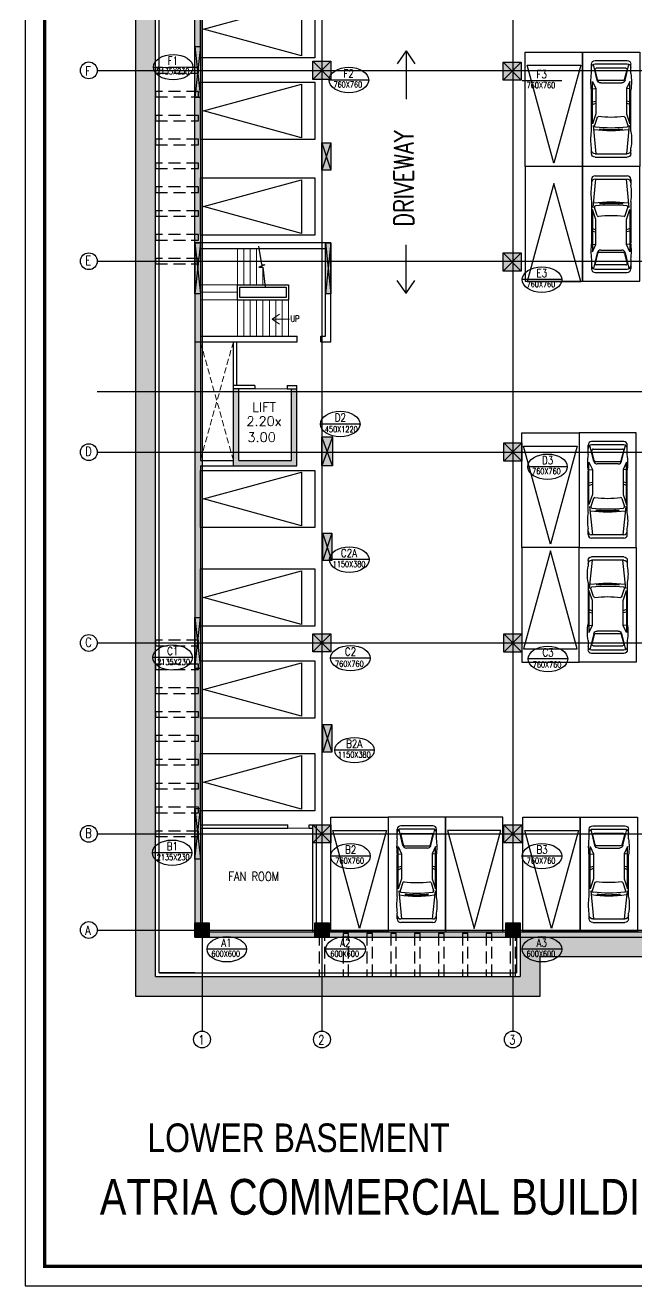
# Model space of a CAD drawing. Extents: x -14054 to 906348, y -36965 to 188562.
# Drawn here: x 670418 to 696038, y 60268 to 113106 of the extents above; entities that cross this region are included whole.
import ezdxf
from ezdxf.enums import TextEntityAlignment as Align

# ---------------------------------------------------------------- set-up
doc = ezdxf.new("R2010")
doc.units = 0
doc.header["$LTSCALE"] = 1000
doc.header["$MEASUREMENT"] = 0
doc.linetypes.add('DASHED', pattern=[0.75, 0.5, -0.25])
doc.linetypes.add('HIDDEN', pattern=[0.375, 0.25, -0.125])
doc.layers.get('0').update_dxf_attribs({"linetype": 'CONTINUOUS'})
for name, color, linetype in [('BOR', 5, 'CONTINUOUS'), ('CAR', 6, 'CONTINUOUS'), ('COL-FIN', 3, 'CONTINUOUS'), ('COL-SOL', 253, 'CONTINUOUS'), ('COL-TX1', 4, 'CONTINUOUS'), ('COL-TX2', 33, 'CONTINUOUS'), ('CROSS', 3, 'CONTINUOUS'), ('GLASS', 9, 'CONTINUOUS'), ('GRID', 8, 'HIDDEN'), ('HATCH', 9, 'CONTINUOUS'), ('HT', 9, 'CONTINUOUS'), ('RETWALL', 7, 'CONTINUOUS'), ('UPPRE', 11, 'CONTINUOUS')]:
    doc.layers.add(name, color=color, linetype=linetype)
for name, color, linetype, lineweight in [('HIDDEN', 7, 'HIDDEN', 15), ('STAIR', 4, 'CONTINUOUS', 15), ('TEXT', 3, 'CONTINUOUS', 15), ('WALL', 2, 'CONTINUOUS', 30), ('WIN', 6, 'CONTINUOUS', 9)]:
    doc.layers.add(name, color=color, linetype=linetype, lineweight=lineweight)
doc.styles.add('ROMANS', font='ROMANS.shx', dxfattribs={"height": 350})
doc.styles.add('STYLE2', font='simplex.shx', dxfattribs={"width": 0.8})
doc.styles.add('SW1', font='arial.ttf')

# ---------------------------------------------------------------- blocks, each defined once
blk = doc.blocks.new('CAR1')
at = {"linetype": 'Continuous'}
for p, q in [((-166, 4334), (-166, 4068)), ((-96, 3029), (38, 4341)), ((0, 4500), (1495, 4500)), ((0, 4341), (1495, 4341)), ((1592, 3029), (1457, 4341)), ((1661, 4334), (1661, 4068)), ((-166, 3305), (-166, 1374)), ((35, 2472), (-123, 2938)), ((-123, 2938), (-123, 967)), ((91, 2650), (-30, 3023)), ((217, 3237), (223, 3173)), ((276, 3242), (281, 3178)), ((335, 3246), (339, 3182)), ((394, 3250), (398, 3186)), ((453, 3253), (456, 3189)), ((512, 3256), (514, 3191)), ((571, 3258), (573, 3193)), ((630, 3259), (631, 3195)), ((689, 3260), (689, 3195)), ((748, 3260), (748, 3196)), ((807, 3260), (806, 3195)), ((866, 3259), (864, 3195)), ((925, 3258), (923, 3193)), ((984, 3256), (981, 3191)), ((1043, 3253), (1040, 3189)), ((1102, 3250), (1098, 3186)), ((1160, 3246), (1156, 3182)), ((1219, 3242), (1214, 3178)), ((1278, 3237), (1273, 3173)), ((1405, 2650), (1526, 3023)), ((1461, 2472), (1619, 2938)), ((1619, 2938), (1619, 967)), ((1661, 3305), (1661, 1374)), ((35, 1300), (35, 2472)), ((1461, 1300), (1461, 2472)), ((-123, 2052), (35, 1978)), ((-123, 1923), (35, 1884)), ((1619, 2052), (1461, 1978)), ((1619, 1923), (1461, 1884)), ((-123, 1317), (35, 1300)), ((-123, 967), (35, 1300)), ((1619, 1317), (1461, 1300)), ((1619, 967), (1461, 1300)), ((-166, 606), (-166, 166)), ((98, 914), (-80, 181)), ((114, 888), (2, 424)), ((1319, 930), (168, 930)), ((259, 1041), (1237, 1041)), ((1372, 888), (1485, 424)), ((1398, 914), (1576, 181)), ((1661, 606), (1661, 166)), ((0, 153), (1495, 153)), ((0, 0), (1495, 0)), ((1431, 356), (56, 356))]:
    blk.add_line(p, q, dxfattribs=at)
for centre, radius, start, end in [((0, 4334), 166, 90.01711, 179.98291), ((0, 4176), 166, 90.01711, 179.98291), ((1495, 4334), 166, 0.0171, 89.98289), ((1495, 4176), 166, 0.0171, 89.98289), ((1947, 3686), 2146, 169.76163, 190.23837), ((-451, 3686), 2146, 349.76163, 10.23837), ((748, -2823), 6100, 82.36711, 97.63289), ((22, 3040), 55.1, 96.83565, 198.16986), ((748, -2891), 6031, 83.02615, 96.97385), ((1473, 3040), 55.1, 341.83015, 83.16435), ((143, 2667), 55.4, 198.10553, 275.97443), ((748, -2856), 5500, 83.75282, 96.24718), ((1352, 2667), 55.4, 264.02557, 341.89445), ((2441, 990), 2635, 171.62164, 188.37836), ((-945, 990), 2635, 351.62164, 8.37837), ((259, 875), 166, 90.04437, 166.31775), ((168, 875), 55.2, 89.91098, 166.26071), ((1237, 875), 166, 13.68224, 89.95563), ((1319, 875), 55.2, 13.73933, 90.08914), ((0, 318), 166, 180.01715, 269.98288), ((0, 165), 165, 179.91745, 270.08243), ((56, 411), 55.2, 166.36609, 269.91083), ((1431, 411), 55.2, 270.08906, 13.63393), ((1495, 318), 166, 270.01713, 359.98285), ((1496, 165), 165, 269.91757, 0.08254)]:
    blk.add_arc(centre, radius, start, end, dxfattribs=at)
blk = doc.blocks.new('*U46')
at = {"layer": 'HATCH', "linetype": 'Continuous'}
h = blk.add_hatch(dxfattribs=at)
h.set_pattern_fill('AR-PARQ1', color=256, scale=200, angle=45, style=0)
h.set_pattern_definition([(135, (436347.5, 51836.5), (-3394.113, 2e-13), [2400, -2400]), (135, (436630.4, 52119.3), (-3394.113, 2e-13), [2400, -2400]), (135, (436913.2, 52402.2), (-3394.113, 2e-13), [2400, -2400]), (135, (437196, 52685), (-3394.113, 2e-13), [2400, -2400]), (135, (437479, 52967.9), (-3394.113, 2e-13), [2400, -2400]), (135, (437761.8, 53250.7), (-3394.113, 2e-13), [2400, -2400]), (135, (438044.6, 53533.5), (-3394.113, 2e-13), [2400, -2400]), (45, (434650.5, 53533.5), (3394.113, -2e-13), [2400, -2400]), (45, (434367.6, 53816.4), (3394.113, -2e-13), [2400, -2400]), (45, (434084.8, 54099.2), (3394.113, -2e-13), [2400, -2400]), (45, (433802, 54382), (3394.113, -2e-13), [2400, -2400]), (45, (433519.1, 54665), (3394.113, -2e-13), [2400, -2400]), (45, (433236.3, 54947.8), (3394.113, -2e-13), [2400, -2400]), (45, (432953.4, 55230.6), (3394.113, -2e-13), [2400, -2400])])
h.paths.add_polyline_path([(706593.96, 135527.59), (690454.21, 128568.92), (689779.47, 130074.84), (675045.42, 123722.24), (675045.15, 72400.37), (691977.45, 72400.37), (691977.45, 74050.37), (745717.45, 74050.37), (745717.45, 72400.37), (781407.36, 72400.37), (781407.47, 112114.02), (771795.23, 112114.02), (771795.23, 119284.02), (743258.68, 119284.02), (733885.58, 135527.59)])
h.paths.add_polyline_path([(733406.25, 134697.59), (742779.35, 118454.02), (770965.23, 118454.02), (770965.23, 111284.02), (780577.46, 111284.02), (780577.37, 73230.37), (746547.45, 73230.37), (746547.45, 74880.37), (691147.45, 74880.37), (691147.45, 73230.37), (675875.16, 73230.37), (675875.42, 123176.23), (689356.63, 128988.67), (690031.37, 127482.76), (706765.27, 134697.59)], flags=16)
at = {"layer": 'HT', "linetype": 'Continuous'}
h = blk.add_hatch(color=256, dxfattribs=at)
h.paths.add_polyline_path([(677525.23, 119592.59), (677755.23, 119592.59), (677755.23, 121557.26), (677525.23, 122090.72)])
edge = h.paths.add_edge_path()
edge.add_line((677525.23, 112215.77), (677755.23, 112215.77))
edge.add_line((677755.23, 112215.77), (677755.23, 118832.59))
edge.add_line((677755.23, 118832.59), (677675.23, 118832.59))
edge.add_line((677675.23, 118832.59), (677595.37, 118832.59))
edge.add_ellipse((676770.37, 118778.17), major_axis=(-829.33, 0), ratio=0.6434108, start_angle=163.681798, end_angle=183.773861, ccw=False)
edge.add_line((677600.29, 118778.17), (677599.27, 118778.17))
edge.add_line((677525.23, 118557.17), (677525.23, 112215.77))
h = blk.add_hatch(color=256, dxfattribs=at)
h.paths.add_polyline_path([(677755.23, 110080.77), (677525.23, 110080.77), (677525.23, 109327.59), (677675.32, 109327.59), (677675.32, 109097.59), (677525.23, 109097.59), (677525.23, 108327.59), (677675.32, 108327.59), (677675.32, 108097.59), (677525.23, 108097.59), (677525.23, 107327.59), (677675.32, 107327.59), (677675.32, 107097.59), (677525.23, 107097.59), (677525.23, 106327.59), (677675.32, 106327.59), (677675.32, 106097.59), (677525.23, 106097.59), (677525.23, 105327.59), (677675.32, 105327.59), (677675.32, 105097.59), (677525.23, 105097.59), (677525.23, 104327.59), (677675.32, 104327.59), (677675.32, 104097.59), (677525.23, 104097.59), (677525.23, 103980.74), (677755.23, 103980.74)])
h.paths.add_polyline_path([(677675.32, 109327.59), (677525.23, 109327.59), (677525.23, 109097.59), (677675.32, 109097.59)], flags=16)
h.paths.add_polyline_path([(677675.32, 108327.59), (677525.23, 108327.59), (677525.23, 108097.59), (677675.32, 108097.59)], flags=16)
h.paths.add_polyline_path([(677675.32, 107327.59), (677525.23, 107327.59), (677525.23, 107097.59), (677675.32, 107097.59)], flags=16)
h.paths.add_polyline_path([(677675.32, 106327.59), (677525.23, 106327.59), (677525.23, 106097.59), (677675.32, 106097.59)], flags=16)
h.paths.add_polyline_path([(677675.32, 105327.59), (677525.23, 105327.59), (677525.23, 105097.59), (677675.32, 105097.59)], flags=16)
h.paths.add_polyline_path([(677675.32, 104327.59), (677525.23, 104327.59), (677525.23, 104097.59), (677675.32, 104097.59)], flags=16)
h = blk.add_hatch(color=256, dxfattribs=at)
h.paths.add_polyline_path([(677525.23, 99840.74), (677755.23, 99840.74), (677755.23, 101845.74), (677525.23, 101845.74)])
h.paths.add_polyline_path([(677755.23, 99840.74), (677525.23, 99840.74), (677525.23, 97751.79), (677755.23, 97751.79)])
h.paths.add_polyline_path([(677525.23, 95215.88), (677755.23, 95215.88), (677755.23, 97751.79), (677525.23, 97751.79)])
h.paths.add_polyline_path([(677525.23, 88280.09), (677755.23, 88280.09), (677755.23, 94630.37), (677825.23, 94630.37), (677825.23, 94860.37), (677755.23, 94860.37), (677755.23, 95215.88), (677525.23, 95215.88)])
h = blk.add_hatch(color=256, dxfattribs=at)
h.paths.add_polyline_path([(677755.23, 86145.09), (677675.19, 86145.09), (677675.19, 86097.59), (677525.23, 86097.59), (677525.23, 85327.59), (677675.19, 85327.59), (677675.19, 85097.59), (677525.23, 85097.59), (677525.23, 84327.59), (677675.19, 84327.59), (677675.19, 84097.59), (677525.23, 84097.59), (677525.23, 83327.59), (677675.19, 83327.59), (677675.19, 83097.59), (677525.23, 83097.59), (677525.23, 82327.59), (677675.19, 82327.59), (677675.19, 82097.59), (677525.23, 82097.59), (677525.23, 81327.59), (677675.19, 81327.59), (677675.19, 81097.59), (677525.23, 81097.59), (677525.23, 80327.59), (677675.19, 80327.59), (677675.19, 80280.09), (677755.23, 80280.09)])
h.paths.add_polyline_path([(677675.19, 85327.59), (677525.23, 85327.59), (677525.23, 85097.59), (677675.19, 85097.59)], flags=16)
h.paths.add_polyline_path([(677675.19, 84327.59), (677525.23, 84327.59), (677525.23, 84097.59), (677675.19, 84097.59)], flags=16)
h.paths.add_polyline_path([(677675.19, 83327.59), (677525.23, 83327.59), (677525.23, 83097.59), (677675.19, 83097.59)], flags=16)
h.paths.add_polyline_path([(677675.19, 82327.59), (677525.23, 82327.59), (677525.23, 82097.59), (677675.19, 82097.59)], flags=16)
h.paths.add_polyline_path([(677675.19, 81327.59), (677525.23, 81327.59), (677525.23, 81097.59), (677675.19, 81097.59)], flags=16)
h.paths.add_polyline_path([(677755.23, 78145.09), (677525.23, 78145.09), (677525.23, 75480.37), (677755.23, 75480.37)])
at = {"layer": 'BOR', "color": 2, "ltscale": 140}
blk.add_lwpolyline([(670417.73, 139802.57), (670417.73, 60267.68), (784417.73, 60267.68), (784417.73, 139802.57)], close=True, dxfattribs=at)
at = {"layer": 'BOR', "ltscale": 140, "const_width": 136.54}
blk.add_lwpolyline([(783598.48, 61086.94), (671236.98, 61086.94), (671236.98, 138983.32), (783598.48, 138983.32)], close=True, dxfattribs=at)
at = {"layer": 'CAR'}
for points in [[(677755.23, 111739.4), (677755.23, 114139.4), (682555.23, 114139.4), (682555.23, 111739.4), (677755.23, 111739.4)], [(693767.45, 107183.38), (691367.45, 107183.38), (691367.45, 111983.38), (693767.45, 111983.38), (693767.45, 107183.38)], [(696167.45, 107183.38), (693767.45, 107183.38), (693767.45, 111983.38), (696167.45, 111983.38), (696167.45, 107183.38)], [(677755.23, 108313.9), (677755.23, 110713.9), (682555.23, 110713.9), (682555.23, 108313.9), (677755.23, 108313.9)], [(693767.45, 107183.38), (691367.45, 107183.38), (691367.45, 102383.38), (693767.45, 102383.38), (693767.45, 107183.38)], [(696167.45, 107183.38), (693767.45, 107183.38), (693767.45, 102383.38), (696167.45, 102383.38), (696167.45, 107183.38)], [(677755.23, 104303.56), (677755.23, 106703.56), (682555.23, 106703.56), (682555.23, 104303.56), (677755.23, 104303.56)], [(693617.59, 91214.23), (691217.59, 91214.23), (691217.59, 96014.23), (693617.59, 96014.23), (693617.59, 91214.23)], [(693617.59, 91214.23), (696017.59, 91214.23), (696017.59, 96014.23), (693617.59, 96014.23), (693617.59, 91214.23)], [(677755.23, 92048.14), (677755.23, 94448.14), (682555.23, 94448.14), (682555.23, 92048.14), (677755.23, 92048.14)], [(693617.59, 91214.23), (691217.59, 91214.23), (691217.59, 86414.23), (693617.59, 86414.23), (693617.59, 91214.23)], [(693617.59, 91214.23), (696017.59, 91214.23), (696017.59, 86414.23), (693617.59, 86414.23), (693617.59, 91214.23)], [(677755.23, 87914.53), (677755.23, 90314.53), (682555.23, 90314.53), (682555.23, 87914.53), (677755.23, 87914.53)], [(677755.23, 84061.16), (677755.23, 86461.16), (682555.23, 86461.16), (682555.23, 84061.16), (677755.23, 84061.16)], [(677755.23, 80174.86), (677755.23, 82574.86), (682555.23, 82574.86), (682555.23, 80174.86), (677755.23, 80174.86)], [(685624.16, 75110.37), (683224.16, 75110.37), (683224.16, 79910.37), (685624.16, 79910.37), (685624.16, 75110.37)], [(685624.16, 75110.37), (688024.16, 75110.37), (688024.16, 79910.37), (685624.16, 79910.37), (685624.16, 75110.37)], [(688024.16, 75110.37), (690424.16, 75110.37), (690424.16, 79910.37), (688024.16, 79910.37), (688024.16, 75110.37)], [(693670.73, 75110.37), (691270.73, 75110.37), (691270.73, 79910.37), (693670.73, 79910.37), (693670.73, 75110.37)], [(696070.73, 75110.37), (693670.73, 75110.37), (693670.73, 79910.37), (696070.73, 79910.37), (696070.73, 75110.37)]]:
    blk.add_lwpolyline(points, dxfattribs=at)
for points in [[(681998.22, 114062.15), (681998.22, 111816.64), (677890.42, 112939.4)], [(691444.69, 111426.37), (693690.2, 111426.37), (692567.45, 107318.57)], [(681998.22, 110636.65), (681998.22, 108391.15), (677890.42, 109513.9)], [(681998.22, 106626.32), (681998.22, 104380.81), (677890.42, 105503.56)], [(691444.69, 102358.9), (693690.2, 102358.9), (692567.45, 106466.69)], [(691294.83, 95457.22), (693540.34, 95457.22), (692417.59, 91349.43)], [(681998.22, 94370.89), (681998.22, 92125.39), (677890.42, 93248.14)], [(691294.83, 86971.24), (693540.34, 86971.24), (692417.59, 91079.04)], [(681998.22, 90237.28), (681998.22, 87991.78), (677890.42, 89114.53)], [(681998.22, 86383.92), (681998.22, 84138.41), (677890.42, 85261.16)], [(681998.22, 82497.62), (681998.22, 80252.11), (677890.42, 81374.86)], [(683301.41, 79353.36), (685546.91, 79353.36), (684424.16, 75245.56)], [(690346.91, 79353.36), (688101.41, 79353.36), (689224.16, 75245.56)], [(691347.98, 79353.36), (693593.49, 79353.36), (692470.73, 75245.56)]]:
    blk.add_lwpolyline(points, close=True, dxfattribs=at)
at = {"layer": 'COL-FIN', "linetype": 'Continuous'}
for p, q in [((683227.45, 111592.59), (682467.45, 110832.59)), ((682467.45, 111592.59), (683227.45, 110832.59)), ((690434.95, 111563.38), (691194.95, 110803.38)), ((691194.95, 111563.38), (690434.95, 110803.38)), ((683227.45, 107030.74), (682847.45, 107030.74)), ((691194.95, 103563.38), (690434.95, 102803.38)), ((690434.95, 103563.38), (691194.95, 102803.38)), ((683297.45, 95850.37), (682847.45, 94630.37)), ((683297.45, 94630.37), (682847.45, 95850.37)), ((690467.45, 95595.88), (691227.45, 94835.88)), ((691227.45, 95595.88), (690467.45, 94835.88)), ((683267.47, 90667.61), (682887.47, 91817.61)), ((683267.47, 91817.61), (682887.47, 90667.61)), ((677525.23, 86145.09), (677755.23, 88280.09)), ((677525.23, 88280.09), (677755.23, 86145.09)), ((682467.45, 87595.88), (683227.45, 86835.88)), ((683227.45, 87595.88), (682467.45, 86835.88)), ((682887.45, 83790.88), (683267.45, 82640.88)), ((683267.45, 83790.88), (682887.45, 82640.88)), ((677525.23, 78145.09), (677755.23, 80280.09)), ((677525.23, 80280.09), (677755.23, 78145.09)), ((683227.45, 79595.88), (682467.45, 78835.88)), ((682467.45, 79595.88), (683227.45, 78835.88)), ((677525.23, 75480.37), (678125.23, 74880.37)), ((678125.23, 75480.37), (677525.23, 74880.37))]:
    blk.add_line(p, q, dxfattribs=at)
for points in [[(677755.23, 112215.77), (677755.23, 110080.77), (677525.23, 110080.77), (677525.23, 112215.77)], [(683227.45, 110832.59), (682467.45, 110832.59), (682467.45, 111592.59), (683227.45, 111592.59)], [(691194.95, 110803.38), (690434.95, 110803.38), (690434.95, 111563.38), (691194.95, 111563.38)], [(677525.23, 101845.74), (677525.23, 103980.74), (677755.23, 103980.74), (677755.23, 101845.74)], [(682997.45, 101845.74), (682997.45, 103980.74), (683227.45, 103980.74), (683227.45, 101845.74)], [(691194.95, 102803.38), (690434.95, 102803.38), (690434.95, 103563.38), (691194.95, 103563.38)], [(682847.45, 94630.37), (682847.45, 95850.37), (683297.45, 95850.37), (683297.45, 94630.37)], [(691227.45, 94835.88), (690467.45, 94835.88), (690467.45, 95595.88), (691227.45, 95595.88)], [(682887.47, 90667.61), (682887.47, 91817.61), (683267.47, 91817.61), (683267.47, 90667.61)], [(677755.23, 88280.09), (677755.23, 86145.09), (677525.23, 86145.09), (677525.23, 88280.09)], [(683227.45, 86835.88), (682467.45, 86835.88), (682467.45, 87595.88), (683227.45, 87595.88)], [(691227.45, 86832.59), (690467.45, 86832.59), (690467.45, 87592.59), (691227.45, 87592.59)], [(682887.45, 82640.88), (682887.45, 83790.88), (683267.45, 83790.88), (683267.45, 82640.88)], [(677755.23, 80280.09), (677755.23, 78145.09), (677525.23, 78145.09), (677525.23, 80280.09)], [(683227.45, 78835.88), (682467.45, 78835.88), (682467.45, 79595.88), (683227.45, 79595.88)], [(691227.45, 78832.59), (690467.45, 78832.59), (690467.45, 79592.59), (691227.45, 79592.59)], [(678125.23, 74880.37), (677525.23, 74880.37), (677525.23, 75480.37), (678125.23, 75480.37)], [(683147.45, 74880.37), (682547.45, 74880.37), (682547.45, 75480.37), (683147.45, 75480.37)], [(691147.45, 74880.37), (690547.45, 74880.37), (690547.45, 75480.37), (691147.45, 75480.37)]]:
    blk.add_lwpolyline(points, close=True, dxfattribs=at)
at = {"layer": 'COL-FIN', "color": 3, "linetype": 'Continuous'}
blk.add_lwpolyline([(683227.45, 107030.74), (682847.45, 107030.74), (682847.45, 108180.74), (683227.45, 108180.74)], close=True, dxfattribs=at)
at = {"layer": 'COL-FIN', "color": 8, "linetype": 'Continuous'}
for points in [[(679367.45, 94860.37), (679367.45, 97860.37), (679137.45, 94860.37), (679137.45, 97860.37)], [(681567.45, 97860.37), (681567.45, 94630.37), (681797.45, 97860.37), (681797.45, 94630.37)], [(681567.45, 94860.37), (681567.45, 94630.37), (679137.45, 94860.37), (679137.45, 94630.37)]]:
    blk.add_solid(points, dxfattribs=at)
at = {"layer": 'COL-SOL', "linetype": 'Continuous'}
for points in [[(677525.23, 112215.77), (677525.23, 110080.77), (677755.23, 112215.77), (677755.23, 110080.77)], [(682467.45, 111592.59), (682467.45, 110832.59), (683227.45, 111592.59), (683227.45, 110832.59)], [(690434.95, 111563.38), (690434.95, 110803.38), (691194.95, 111563.38), (691194.95, 110803.38)], [(682847.45, 108180.74), (682847.45, 107030.74), (683227.45, 108180.74), (683227.45, 107030.74)], [(677525.23, 103980.74), (677525.23, 101845.74), (677755.23, 103980.74), (677755.23, 101845.74)], [(682997.45, 103980.74), (682997.45, 101845.74), (683227.45, 103980.74), (683227.45, 101845.74)], [(690434.95, 103563.38), (690434.95, 102803.38), (691194.95, 103563.38), (691194.95, 102803.38)], [(682847.45, 95850.37), (682847.45, 94630.37), (683297.45, 95850.37), (683297.45, 94630.37)], [(690467.45, 95595.88), (690467.45, 94835.88), (691227.45, 95595.88), (691227.45, 94835.88)], [(682887.47, 91817.61), (682887.47, 90667.61), (683267.47, 91817.61), (683267.47, 90667.61)], [(677525.23, 88280.09), (677525.23, 86145.09), (677755.23, 88280.09), (677755.23, 86145.09)], [(682467.45, 87595.88), (682467.45, 86835.88), (683227.45, 87595.88), (683227.45, 86835.88)], [(690467.45, 87592.59), (690467.45, 86832.59), (691227.45, 87592.59), (691227.45, 86832.59)], [(682887.45, 83790.88), (682887.45, 82640.88), (683267.45, 83790.88), (683267.45, 82640.88)]]:
    blk.add_solid(points, dxfattribs=at)
at = {"layer": 'COL-SOL', "color": 253, "linetype": 'Continuous'}
for points in [[(677525.23, 80280.09), (677525.23, 78145.09), (677755.23, 80280.09), (677755.23, 78145.09)], [(682467.45, 79595.88), (682467.45, 78835.88), (683227.45, 79595.88), (683227.45, 78835.88)], [(690467.45, 79592.59), (690467.45, 78832.59), (691227.45, 79592.59), (691227.45, 78832.59)], [(677525.23, 75480.37), (677525.23, 74880.37), (678125.23, 75480.37), (678125.23, 74880.37)], [(682547.45, 75480.37), (682547.45, 74880.37), (683147.45, 75480.37), (683147.45, 74880.37)], [(690547.45, 75480.37), (690547.45, 74880.37), (691147.45, 75480.37), (691147.45, 74880.37)]]:
    blk.add_solid(points, dxfattribs=at)
at = {"layer": 'COL-TX1', "color": 1}
for p, q in [((677443.77, 111347.43), (675785.1, 111317.43)), ((684805.95, 110808.17), (683147.29, 110808.17)), ((692894.31, 110778.17), (691235.65, 110778.17)), ((692894.31, 102441.55), (691235.65, 102441.55)), ((684443.64, 96388.93), (682784.98, 96388.93)), ((693126.94, 94598.77), (691468.28, 94598.77)), ((684824.12, 90704.95), (683165.45, 90704.95)), ((677420.46, 86602.8), (675761.79, 86602.8)), ((684868.78, 86574.87), (683210.11, 86574.87)), ((693144.79, 86541.04), (691486.12, 86541.04)), ((685042.84, 82718.42), (683384.18, 82718.42)), ((677403.53, 78418.54), (675744.87, 78418.54)), ((684874.23, 78275.62), (683215.57, 78275.62)), ((692894.31, 78275.62), (691235.65, 78275.62)), ((679691.84, 74375.11), (678033.18, 74375.11)), ((684671.92, 74375.11), (683013.26, 74375.11)), ((692894.31, 74375.11), (691235.65, 74375.11))]:
    blk.add_line(p, q, dxfattribs=at)
for centre in [(676614.44, 111347.43), (683976.62, 110808.17), (692064.98, 102441.55), (683614.31, 96388.93), (692297.61, 94598.77), (683994.79, 90704.95), (676591.12, 86602.8), (684039.44, 86574.87), (692315.46, 86541.04), (684213.51, 82718.42), (676574.2, 78418.54), (684044.9, 78275.62), (692064.98, 78275.62), (678862.51, 74375.11), (683842.59, 74375.11), (692064.98, 74375.11)]:
    blk.add_ellipse(centre, major_axis=(-829.33, 0), ratio=0.6434108, dxfattribs=at)
at = {"layer": 'CROSS', "color": 3, "linetype": 'Continuous'}
for p, q in [((677755.23, 112215.77), (677525.23, 110080.77)), ((677525.23, 112215.77), (677755.23, 110080.77)), ((683227.45, 108180.74), (682847.45, 107030.74)), ((682847.45, 108180.74), (683227.45, 107030.74)), ((677755.23, 103980.74), (677525.23, 101845.74)), ((677525.23, 103980.74), (677755.23, 101845.74)), ((683227.45, 103980.74), (682997.45, 101845.74)), ((682997.45, 103980.74), (683227.45, 101845.74)), ((690467.45, 79592.59), (691227.45, 78832.59)), ((691227.45, 79592.59), (690467.45, 78832.59)), ((682547.45, 75480.37), (683147.45, 74880.37)), ((683147.45, 75480.37), (682547.45, 74880.37)), ((690547.45, 75480.37), (691147.45, 74880.37)), ((691147.45, 75480.37), (690547.45, 74880.37))]:
    blk.add_line(p, q, dxfattribs=at)
at = {"layer": 'CROSS', "linetype": 'Continuous'}
for p, q in [((691227.45, 87592.59), (690467.45, 86832.59)), ((690467.45, 87592.59), (691227.45, 86832.59))]:
    blk.add_line(p, q, dxfattribs=at)
at = {"layer": 'GLASS', "color": 1, "linetype": 'Continuous'}
for centre in [(673085.46, 111212.59), (673085.46, 103212.59), (673085.46, 95212.59), (673085.46, 87212.59), (673085.46, 79212.59), (673085.46, 75180.37), (677825.23, 70594.02), (682847.45, 70594.02), (690847.45, 70594.02)]:
    blk.add_circle(centre, 352.83, dxfattribs=at)
at = {"layer": 'GRID', "color": 8, "linetype": 'Continuous'}
for p, q in [((677825.23, 138852.88), (677825.23, 71200.43)), ((677825.23, 138599.3), (677825.23, 70946.85)), ((682847.45, 138852.88), (682847.45, 71200.43)), ((682847.45, 138599.3), (682847.45, 70946.85)), ((690847.45, 138852.88), (690847.45, 71200.43)), ((690847.45, 138599.3), (690847.45, 70946.85)), ((673438.29, 111212.59), (782561.35, 111212.59)), ((673438.29, 103212.59), (782561.35, 103212.59)), ((673438.29, 97751.79), (782561.35, 97751.79)), ((673438.28, 95215.88), (782561.35, 95215.88)), ((673438.29, 87212.59), (782561.35, 87212.59)), ((673438.29, 79212.59), (782561.35, 79212.59)), ((673438.29, 75180.37), (782561.35, 75180.37))]:
    blk.add_line(p, q, dxfattribs=at)
at = {"layer": 'HATCH', "color": 8, "linetype": 'Continuous'}
for p, q in [((677685.51, 74880.43), (677685.51, 74880.37)), ((677525.23, 73390.59), (676025.23, 73390.59))]:
    blk.add_line(p, q, dxfattribs=at)
at = {"layer": 'HIDDEN', "color": 7}
for p, q in [((679137.45, 99840.74), (677755.23, 94860.37)), ((679137.45, 94860.37), (677755.23, 99840.74))]:
    blk.add_line(p, q, dxfattribs=at)
at = {"layer": 'HT', "linetype": 'Continuous'}
blk.add_solid([(678125.23, 75110.37), (678125.23, 74880.37), (778327.45, 75110.37), (778327.45, 74880.37)], dxfattribs=at)
at = {"layer": 'RETWALL', "color": 7, "linetype": 'Continuous'}
for p, q in [((675875.16, 73230.37), (675875.37, 114255.77)), ((676025.16, 73380.37), (676025.37, 114255.77)), ((690997.45, 74880.37), (690997.45, 73380.37)), ((691147.45, 74880.37), (691147.45, 73230.37)), ((675875.16, 73230.37), (691147.45, 73230.37)), ((676025.16, 73380.37), (690997.45, 73380.37))]:
    blk.add_line(p, q, dxfattribs=at)
blk.add_lwpolyline([(691977.45, 74050.37), (691977.45, 72400.37), (675045.15, 72400.37), (675045.42, 123722.24), (689779.47, 130074.84), (690454.21, 128568.92), (706593.96, 135527.59), (733885.58, 135527.59), (743258.68, 119284.02), (771795.23, 119284.02), (771795.23, 112114.02), (781407.47, 112114.02), (781407.36, 72400.37), (745717.45, 72400.37), (745717.45, 74050.37)], close=True, dxfattribs=at)
at = {"layer": 'RETWALL', "linetype": 'DASHED'}
for points in [[(677675.32, 111327.59), (675875.32, 111327.59), (675875.32, 111097.59), (677675.32, 111097.59)], [(677675.32, 110327.59), (675875.32, 110327.59), (675875.32, 110097.59), (677675.32, 110097.59)], [(677675.32, 109327.59), (675875.32, 109327.59), (675875.32, 109097.59), (677675.32, 109097.59)], [(677675.32, 108327.59), (675875.32, 108327.59), (675875.32, 108097.59), (677675.32, 108097.59)], [(677675.32, 107327.59), (675875.32, 107327.59), (675875.32, 107097.59), (677675.32, 107097.59)], [(677675.32, 106327.59), (675875.32, 106327.59), (675875.32, 106097.59), (677675.32, 106097.59)], [(677675.32, 105327.59), (675875.32, 105327.59), (675875.32, 105097.59), (677675.32, 105097.59)], [(677675.32, 104327.59), (675875.32, 104327.59), (675875.32, 104097.59), (677675.32, 104097.59)], [(677675.32, 103327.59), (675875.32, 103327.59), (675875.32, 103097.59), (677675.32, 103097.59)], [(677675.19, 87327.59), (675875.19, 87327.59), (675875.19, 87097.59), (677675.19, 87097.59)], [(677675.19, 86327.59), (675875.19, 86327.59), (675875.19, 86097.59), (677675.19, 86097.59)], [(677675.19, 85327.59), (675875.19, 85327.59), (675875.19, 85097.59), (677675.19, 85097.59)], [(677675.19, 84327.59), (675875.19, 84327.59), (675875.19, 84097.59), (677675.19, 84097.59)], [(677675.19, 83327.59), (675875.19, 83327.59), (675875.19, 83097.59), (677675.19, 83097.59)], [(677675.19, 82327.59), (675875.19, 82327.59), (675875.19, 82097.59), (677675.19, 82097.59)], [(677675.19, 81327.59), (675875.19, 81327.59), (675875.19, 81097.59), (677675.19, 81097.59)], [(677675.19, 80327.59), (675875.19, 80327.59), (675875.19, 80097.59), (677675.19, 80097.59)], [(677675.19, 79327.59), (675875.19, 79327.59), (675875.19, 79097.59), (677675.19, 79097.59)], [(682732.45, 75030.37), (682732.45, 73230.37), (682962.45, 73230.37), (682962.45, 75030.37)], [(683732.45, 75030.37), (683732.45, 73230.37), (683962.45, 73230.37), (683962.45, 75030.37)], [(684732.45, 75030.37), (684732.45, 73230.37), (684962.45, 73230.37), (684962.45, 75030.37)], [(685732.45, 75030.37), (685732.45, 73230.37), (685962.45, 73230.37), (685962.45, 75030.37)], [(686732.45, 75030.37), (686732.45, 73230.37), (686962.45, 73230.37), (686962.45, 75030.37)], [(687732.45, 75030.37), (687732.45, 73230.37), (687962.45, 73230.37), (687962.45, 75030.37)], [(688732.45, 75030.37), (688732.45, 73230.37), (688962.45, 73230.37), (688962.45, 75030.37)], [(689732.45, 75030.37), (689732.45, 73230.37), (689962.45, 73230.37), (689962.45, 75030.37)], [(690732.45, 75030.37), (690732.45, 73230.37), (690962.45, 73230.37), (690962.45, 75030.37)]]:
    blk.add_lwpolyline(points, close=True, dxfattribs=at)
at = {"layer": 'STAIR', "color": 5}
for p, q in [((679304.48, 103751.75), (679304.49, 102227.7)), ((679572.44, 102227.7), (679572.44, 103751.75)), ((679840.41, 102227.7), (679840.41, 103751.75)), ((680108.37, 102227.7), (680108.37, 103751.75)), ((680376.33, 102227.7), (680376.33, 102963.09)), ((679304.49, 102227.7), (677755.23, 102227.7)), ((679304.49, 101910.26), (677755.23, 101910.26)), ((677755.23, 101592.82), (679304.49, 101592.82)), ((679304.48, 100070.74), (679304.49, 101594.79)), ((679572.44, 101594.79), (679572.44, 100070.74)), ((679840.41, 101594.79), (679840.41, 100070.74)), ((680108.37, 101594.79), (680108.37, 100070.74)), ((680376.33, 101594.79), (680376.33, 100070.74)), ((680644.3, 101594.79), (680644.3, 100070.74)), ((680912.26, 101594.79), (680912.26, 100070.74)), ((681180.22, 101594.79), (681180.22, 100070.74)), ((681448.19, 100070.74), (681448.19, 101594.79))]:
    blk.add_line(p, q, dxfattribs=at)
at = {"layer": 'TEXT'}
for q in [(681070.23, 100997.47), (681070.23, 100577.39), (681486.69, 100787.43)]:
    blk.add_line((680765.42, 100787.43), q, dxfattribs=at)
at = {"layer": 'UPPRE'}
blk.add_line((695112.45, 74880.37), (695262.45, 74880.37), dxfattribs=at)
at = {"layer": 'WALL', "linetype": 'Continuous'}
for p, q in [((677525.23, 103980.74), (677525.23, 122090.72)), ((677755.23, 121939.42), (677755.23, 94860.37)), ((686372.98, 112027.38), (686002.69, 111490.04)), ((686372.98, 112037.85), (686372.97, 110000.51)), ((686372.98, 112027.38), (686743.25, 111490.03)), ((677525.23, 103980.74), (677525.23, 74880.37)), ((683227.45, 103980.74), (677525.23, 103980.74)), ((677755.23, 103750.74), (682997.45, 103750.74)), ((677755.23, 103750.74), (677755.23, 94860.37)), ((682997.45, 100068.77), (682997.45, 103750.74)), ((682997.45, 100068.77), (682997.45, 103673.52)), ((683227.45, 99838.77), (683227.45, 103980.74)), ((686372.98, 101861.05), (686372.97, 103898.4)), ((679304.49, 102230.74), (681448.19, 102230.74)), ((679304.49, 101590.74), (679304.49, 102230.74)), ((681448.19, 102230.74), (681448.19, 101590.74)), ((686372.98, 101871.52), (686002.69, 102408.86)), ((686372.98, 101871.52), (686743.25, 102408.87)), ((679304.49, 101590.74), (681448.19, 101590.74)), ((677755.23, 100070.74), (681805.4, 100070.74)), ((681805.4, 99840.74), (681805.4, 100070.74)), ((682805.4, 99838.77), (682805.4, 100068.77)), ((682805.4, 100068.77), (682997.45, 100068.77)), ((677525.23, 99840.74), (681805.4, 99840.74)), ((682805.4, 99838.77), (683227.45, 99838.77)), ((677755.23, 94630.37), (677755.23, 74880.37)), ((677755.23, 79595.88), (681417.45, 79595.88)), ((677755.23, 79445.88), (681417.45, 79445.88)), ((681417.45, 79445.88), (681417.45, 79595.88)), ((682317.45, 79445.88), (682317.45, 79595.88)), ((682317.45, 79595.88), (682617.45, 79595.88)), ((682317.45, 79445.88), (682467.45, 79445.88)), ((682467.45, 75110.37), (682467.45, 79445.88)), ((682617.45, 75030.37), (682617.45, 79595.88)), ((677525.23, 75110.37), (778697.47, 75110.37)), ((677525.23, 74880.37), (778927.47, 74880.37))]:
    blk.add_line(p, q, dxfattribs=at)
at = {"layer": 'WALL'}
for p, q in [((679137.45, 94630.37), (679137.45, 99840.74)), ((679287.45, 98010.37), (679287.45, 99840.74)), ((680037.45, 98010.37), (679137.45, 98010.37)), ((680037.45, 97860.37), (679137.45, 97860.37)), ((679367.45, 94860.37), (679367.45, 97860.37)), ((680037.45, 98010.37), (680037.45, 97860.37)), ((681397.45, 98010.37), (681397.45, 97860.37)), ((681397.45, 98010.37), (681797.45, 98010.37)), ((681397.45, 97860.37), (681797.45, 97860.37)), ((681567.45, 94860.37), (681567.45, 97860.37)), ((681797.45, 94630.37), (681797.45, 98010.37)), ((677755.23, 94860.37), (679137.45, 94860.37)), ((677755.23, 94630.37), (681797.45, 94630.37)), ((679367.45, 94860.37), (681567.45, 94860.37))]:
    blk.add_line(p, q, dxfattribs=at)
at = {"layer": 'WALL', "linetype": 'Continuous'}
blk.add_lwpolyline([(680191.45, 103848.81), (680319.45, 103081.61), (680319.45, 103081.61), (680459.3, 103060.64), (680202.86, 102963.09), (680376.33, 102963.09), (680376.33, 102963.09), (680470.71, 102126.1)], dxfattribs=at)
blk.add_lwpolyline([(679406.09, 102126.1), (681346.58, 102126.1), (681346.58, 101694.42), (679406.09, 101694.42)], close=True, dxfattribs=at)
at = {"layer": 'WIN', "linetype": 'Continuous'}
for p, q in [((680037.45, 97860.37), (681397.45, 97860.37)), ((681417.45, 79445.88), (682317.45, 79445.88))]:
    blk.add_line(p, q, dxfattribs=at)
at = {"layer": 'CAR', "yscale": 0.899999999996728, "zscale": 0.899999999996728}
for p, xscale, rotation in [((694292.69, 111623.4), -0.899999999996728, 179.9999999999999), ((695492.35, 95654.26), 0.899999999996728, 180.0000000000001), ((695492.35, 86774.21), -0.899999999996728, 359.9999999999999), ((687498.92, 79550.39), 0.899999999996728, 180), ((694195.97, 79550.39), -0.899999999996728, 180)]:
    blk.add_blockref('CAR1', p, dxfattribs=dict(at, xscale=xscale, rotation=rotation))
at = {"layer": 'CAR', "xscale": 0.899999999996728, "yscale": 0.899999999996728, "zscale": 0.899999999996728}
blk.add_blockref('CAR1', (694292.69, 102743.35), dxfattribs=at)
at = {"layer": 'BOR', "color": 3, "ltscale": 140, "style": 'SW1', "width": 0.8}
for s, height, p in [('LOWER BASEMENT', 1200, (681866.05, 66472.08)), ('ATRIA COMMERCIAL BUILDING AT, WORLI.', 1500, (690864, 63868.33))]:
    blk.add_text(s, height=height, dxfattribs=at).set_placement(p, align=Align.MIDDLE)
at = {"layer": 'COL-TX1', "style": 'STYLE2', "width": 0.8}
for s, p in [('F1', (676383.97, 111452.54)), ('F2', (683746.15, 110913.29)), ('F3', (691834.52, 110883.29)), ('E3', (691834.52, 102546.67)), ('D2', (683383.84, 96494.04)), ('D3', (692067.15, 94703.89)), ('C2A', (683641.6, 90810.06)), ('C1', (676360.66, 86707.92)), ('C2', (683808.98, 86679.98)), ('C3', (692084.99, 86646.16)), ('B2A', (683860.32, 82823.54)), ('B1', (676343.73, 78523.66)), ('B2', (683814.43, 78380.73)), ('B3', (691834.52, 78380.73)), ('A1', (678632.04, 74480.22)), ('A2', (683612.12, 74480.22)), ('A3', (691834.52, 74480.22))]:
    blk.add_text(s, height=335.415, dxfattribs=at).set_placement(p)
at = {"layer": 'COL-TX2', "color": 4, "style": 'STYLE2', "width": 0.8}
for s, p in [('2135X230', (675921.72, 111049.14)), ('760X760', (683333.59, 110494.76)), ('760X760', (691421.96, 110464.76)), ('760X760', (691421.96, 102128.14)), ('450X1220', (682971.28, 96045.76)), ('760X760', (691654.58, 94285.36)), ('1150X380', (683300.62, 90391.54)), ('2135X230', (675948.1, 86289.39)), ('760X760', (683396.42, 86213.33)), ('760X760', (691680.35, 86179.51)), ('1150X380', (683519.35, 82405.01)), ('2135X230', (675931.17, 78105.13)), ('760X760', (683409.79, 77962.2)), ('760X760', (691429.87, 77962.2)), ('600X600', (678219.48, 74061.7)), ('600X600', (683199.56, 74061.7)), ('600X600', (691421.96, 74061.7))]:
    blk.add_text(s, height=250, dxfattribs=at).set_placement(p)
at = {"layer": 'TEXT', "style": 'ROMANS', "width": 0.8}
for s, height, p in [('F', 381.01, (672928.16, 110996.96)), ('E', 381.01, (672928.16, 103052.4)), ('UP', 259.34, (681527.81, 100672.41)), ('D', 381.01, (672928.16, 95052.4)), ('C', 381.01, (672928.16, 87052.4)), ('B', 381.01, (672928.16, 79050.77)), ('A', 381.01, (672928.16, 74973.66)), ('1', 381.01, (677667.92, 70387.32)), ('2', 381.01, (682690.14, 70387.32)), ('3', 381.01, (690690.14, 70387.32))]:
    blk.add_text(s, height=height, dxfattribs=at).set_placement(p)
for s, height, rotation, p in [('DRIVEWAY', 800, 89.999599, (686680.32, 104669.1)), ('FAN ROOM', 381.012, 359.999599, (678928.61, 77235.28))]:
    blk.add_text(s, height=height, rotation=rotation, dxfattribs=at).set_placement(p)
at = {"layer": 'TEXT', "style": 'ROMANS'}
for s, p in [('LIFT', (680422.8, 97096.9)), ('2.20x', (680422.8, 96507.4)), ('3.00 ', (680458.1, 95836.28))]:
    blk.add_text(s, height=396, dxfattribs=at).set_placement(p, align=Align.MIDDLE)

msp = doc.modelspace()

# ---------------------------------------------------------------- block references
at = {"layer": 'TEXT'}
msp.add_blockref('*U46', (0, 0), dxfattribs=at)

doc.saveas('drawing.dxf')
